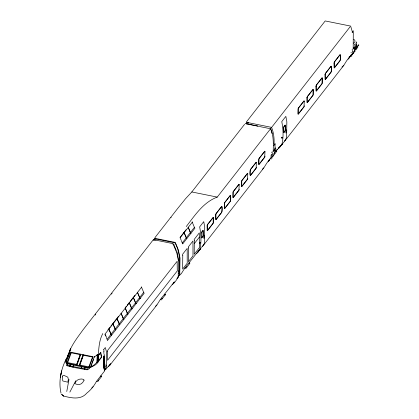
<?xml version="1.0" encoding="UTF-8"?>
<svg xmlns="http://www.w3.org/2000/svg" width="419" height="419" viewBox="0 0 419 419"><rect width="100%" height="100%" fill="white"/><g stroke="black" fill="none" stroke-linecap="round" stroke-linejoin="round"><path stroke-width="0.63" d="M103.828 367.966L103.87 356.218M103.917 368.998L103.959 356.37M104.048 368.034L104.09 356.239M104.122 357.685L104.127 355.831M104.31 365.756L104.158 354.228M104.169 368.353L106.662 365.153L106.704 352.531L105.284 347.54L103.566 349.745M199.779 243.339C199.706 241.522 200.497 242.821 199.853 243.24M199.963 243.261L199.968 242.46M273.204 151.149C273.408 143.576 273.707 135.746 270.664 128.623M274.021 144.246C274.393 138.521 273.707 132.734 271.596 127.381L246.765 122.364L246.142 123.825M274.66 151.416L274.665 150.363M274.911 148.321L274.906 149.379A5.761 2.917 0.2 0 1 273.293 151.453M275.026 148.991L275.047 143.649A5.882 2.975 0.2 0 1 273.398 145.76M281.903 137.259L281.898 138.061L281.903 137.259L282.286 137.306L282.008 138.081L282.008 137.28M282.081 137.987L282.087 137.186M353.186 48.609L353.306 30.718L352.107 32.253M354.883 49.442L354.883 48.384M354.998 49.437L355.003 48.384M356.433 43.99L356.37 46.263M67.663 356.229C61.42 367.201 58.11 380.73 61.027 393.169M69.664 351.751L69.805 352.133M97.983 354.516L97.302 354.657L96.763 362.576L93.599 365.316L90.525 367.133M100.879 352.52L98.214 355.773L98.276 357.695M104.383 368.395L104.247 370.187L104.85 369.417L104.305 369.307M104.64 370.118L105.441 368.636M106.662 365.153L106.656 367.096L106.054 367.872M178.3 271.983L178.389 270.826M178.222 275.644L178.431 259.005L176.902 251.458M66.574 358.219L65.814 360.157L65.71 361.948L66.265 362.995L66.38 365.206L67.04 365.766L73.472 367.374L87.105 369.82L88.776 369.06L89.734 367.735C93.29 366.216 100.167 363.273 98.376 358.496M355.925 47.756L355.988 47.028M354.684 48.955L354.72 48.609M97.816 362.356C98.837 352.714 98.072 342.412 102.781 333.566M97.407 362.749L97.994 354.202L96.103 355.815L94.375 356.663L90.378 367.531M70.214 364.897L70.067 365.855C69.009 367.217 70.764 365.541 70.324 364.907M89.598 367.919L87.257 368.107L87.561 367.714L85.02 367.395L84.753 367.741L84.91 367.374L81.695 366.803C81.003 367.583 81.962 366.52 81.092 366.688L73.618 365.174L73.43 366.594L72.89 367.123L73.508 365.148L70.392 364.446L70.02 364.76L70.287 364.42L68.014 363.765L67.705 364.158L66.249 363.205M81.695 366.803L81.506 368.222L80.967 368.757L81.574 366.855M84.952 367.872L84.806 368.83L84.266 369.359L84.842 367.84M66.762 391.498L68.999 379.42M270.983 156.722L271.512 154.145M60.257 377.718L61.666 370.883L60.535 376.194M275.875 151.317L275.65 151.908M66.066 362.624L69.952 351.735L69.842 350.514L70.638 348.676L67.401 356.689M92.384 362.707L93.447 359.622M67.831 355.705L68.8 352.939M66.207 362.22L66.422 359.827L69.858 351.473M275.545 151.73L275.786 151.055M355.527 49.196L355.768 48.52M91.127 366.19L92.08 363.524M354.757 49.824L354.364 50.919L353.573 51.542M66.92 363.126L70.884 352.222L93.044 356.695L89.079 367.604M67.066 362.723L67.674 362.592L71.22 352.829L70.738 352.62M77.054 364.74L76.619 364.65L78.081 360.591L80.286 354.547L80.726 354.636M76.619 364.65L78.044 360.953M76.907 365.143L80.872 354.238M79.091 365.588L83.056 354.678M79.238 365.179L79.673 365.268L83.344 355.165L82.91 355.076M79.673 365.268L83.344 355.165M89.226 367.201L88.786 367.112L92.3 357.7M78.253 360.371L80.286 354.547M68.334 356.527L69.02 354.689M67.082 365.656L68.014 363.765M178.138 276.702C176.938 279.819 174.676 282.584 172.172 284.758M179.961 273.743L178.442 276.372M199.669 249.975C201.633 242.611 201.099 234.362 199.659 226.878L203.744 221.641L204.734 227.182L204.446 242.973L203.754 244.738L201.764 247.09M199.905 249.672L200.334 249.012L197.721 252.275M203.173 245.487L203.519 245.042M281.788 144.702C283.752 137.332 283.218 129.089 281.778 121.604L285.863 116.367L286.853 121.903L286.57 137.699L284.737 141.056L280.641 145.974M282.024 144.398L282.453 143.738L279.845 146.996M285.638 139.768L284.951 140.684M356.726 47.483L355.569 49.557M246.775 123.233L247.189 122.259M69.318 351.761C72.566 343.601 78.102 336.672 83.187 329.606L153.349 239.658L172.942 243.617L176.771 252.762L178.426 260.906M69.428 351.782L70.057 350.085M69.837 392.116L75.745 380.782M98.004 380.714L98.496 380.358L98.35 380.007M101.461 376.341L101.115 376.587M161.807 298.92L162.3 298.564L161.813 298.009M165.269 294.541L164.924 294.793M162.153 298.857L165.138 295.028L165.165 294.295L164.447 294.248M186.397 267.395L186.748 267.332L186.748 266.688M189.859 263.017L189.514 263.263M186.748 267.332L189.734 263.504L189.76 262.771L189.042 262.718M269.606 159.623L269.794 159.241M275.435 151.898L275.44 151.254M273.047 156.256L275.204 153.354L274.565 152.631M349.776 56.706L349.587 57.089L353.238 52.412M355.422 49.363L355.422 48.719M353.028 53.721L355.186 50.819L354.547 50.097M355.631 49.374L355.768 48.075M67.506 356.386L67.359 356.663L67.81 356.731M95.165 315.098L95.731 314.124M111.517 294.133L112.088 293.159M153.38 240.543L155.501 236.903L177.797 208.316L185.586 198.674L191.808 191.96L244.576 124.312M154.443 239.872L155.313 238.385L175.268 242.412L178.4 250.049L180.029 258.078L179.751 273.738L178.007 276.922M154.297 240.317L155.454 238.332M155.643 240.207L156.292 239.092L175.053 242.879C179.547 250.971 180.123 260.372 179.484 269.422A10.705 8.595 38 0 1 178.646 273.885M108.364 366.552L109.652 365.515L110.516 363.65L105.845 369.385L105.3 369.275M173.456 283.715L174.325 281.856L160.294 299.58L156.936 304.896L109.652 365.515M275.587 152.092L276.346 151.034M276.807 151.186L275.838 152.464M357.836 47.211L355.82 49.929M62.578 395.316L63.395 396.013C71.24 397.998 80.804 400.276 86.864 393.059C90.965 389.953 94.055 385.847 96.49 381.374L104.855 370.653L104.31 370.543M202.613 246.335L263.829 167.862L266.735 163.195L270.721 158.015L270.286 157.926M284.737 141.056L343.81 65.327L346.717 60.661L350.703 55.481M350.027 56.994L350.593 56.256M246.461 121.898L325.202 20.95L350.645 26.088L352.609 32.74M246.885 124.38L247.247 123.914L248.226 124.239L247.98 122.977L248.347 122.51M73.508 365.148L73.257 365.473L73.618 365.174M186.24 226.569C194.919 215.324 203.32 202.283 217.252 197.098L270.019 129.45M107.908 329.9L108.793 328.763M109.191 328.25L109.993 327.223M110.794 326.197L112.795 323.636L115.063 329.067L111.061 334.194L111.574 335.064M115.665 329.821L112.879 323.526L116.482 318.906M118.572 316.23L116.88 318.393L119.153 323.824L115.152 328.957M125.543 307.289L126.344 306.263M127.146 305.236L129.146 302.67L131.419 308.101L127.418 313.234L127.926 314.098M130.031 301.533L134.923 295.264M180.353 237.023L186.041 229.732M129.366 302.712L132.016 308.855M271.69 127.224L270.339 128.706L259.282 126.475M271.9 127.036L350.001 26.916M107.374 338.924L110.977 334.304L108.704 328.873M119.75 324.578L119.237 323.714L123.244 318.581L120.971 313.15M123.841 319.341L123.327 318.471L127.329 313.344L125.145 307.803M131.503 307.991L135.505 302.864L133.237 297.427M136.107 303.618L135.594 302.748L139.595 297.621L137.322 292.19M140.192 298.375L139.679 297.511L143.68 292.378L141.413 286.947L141.737 287.015L105.033 334.074L106.436 337.08M182.846 243.858L182.223 242.968L186.225 237.84L183.957 232.404M186.827 238.594L186.314 237.725L190.315 232.597L188.131 227.056M190.912 233.352L190.399 232.487L194.406 227.355L192.132 221.923L192.462 221.991L180.28 237.604L179.955 237.536L181.359 240.548M107.594 340.328L144.194 293.242L143.68 292.378M182.736 243.832L194.914 228.219L194.406 227.355M98.093 355.888L100.172 353.222M98.591 360.623L101.372 357.056L100.518 352.777M98.758 360.984L101.712 357.203L100.77 352.494M194.311 243.612L199.444 237.034M104.153 366.934L104.986 365.719L104.876 363.991M271.601 152.553L271.926 152.139M105.164 368.364L104.572 369.123L104.902 369.191L105.787 368.05M268.836 160.697L269.27 160.137M269.972 159.157L273.251 154.951M348.818 58.162L349.252 57.602M351.421 54.879L351.976 54.166M198.92 250.735L201.324 247.66M271.57 157.717L272.497 156.528M352.479 53.993L351.551 55.182L350.268 55.229M199.564 250.148L200.12 249.415M272.078 157.251L273.45 155.491M281.683 144.874L282.238 144.136M352.06 54.711L353.432 52.951M98.35 380.651L101.335 376.828L101.361 376.094L100.644 376.042M98.135 381.253L97.805 381.678L96.852 381.484M161.938 299.459L161.608 299.878L160.655 299.69M271.433 159.037L271.989 158.319M351.415 56.497L351.97 55.785M349.467 57.717L348.069 59.241M269.485 160.252L268.087 161.776M97.444 362.435L96.763 362.576M341.983 67.061L343.81 65.327M262.456 169.161L263.829 167.862M179.479 275.388L181.307 273.649L184.669 268.333L198.695 250.609L197.831 252.468L196.542 253.511M155.564 306.195L156.936 304.896M91.761 387.994L93.128 386.69M97.302 354.657L96.758 355.155M176.902 278.693L178.457 277.305M355.71 48.683L355.961 47.488M278.373 148.609L279.656 147.567L280.526 145.702L276.43 150.693L274.717 150.348M184.763 268.139L185.565 267.568M351.441 52.454L350.939 52.663M271.46 154.988L270.957 155.203M355.453 47.452L356.092 47.227M353.175 51.851L352.416 52.118L352.279 50.343M270.339 128.706L271.261 130.487L272.062 133.635M94.228 357.067L94.846 356.836L94.5 356.679M354.704 44.184L355.762 43.953A1.755 0.89 0.2 0 0 356.302 43.586M354.542 51.28L354.998 51.197M274.56 153.815L275.016 153.736M189.734 263.504L189.037 263.362M164.793 295.091L165.138 295.028M354.872 44.131L354.924 46.169A1.755 0.89 0.2 0 0 356.401 45.163M87.54 369.149L84.806 368.83M70.361 349.247L70.816 349.31M81.396 368.201L73.43 366.594M81.506 368.222L84.696 368.809M349.137 56.837L349.577 56.926M245.22 123.485L257.942 126.056M248.844 124.364L258.67 126.349M278.441 147.467L278.881 147.556M276.907 149.436L277.341 149.525M272.12 151.888L272.56 151.971M269.155 159.372L269.595 159.461M191.808 191.96L217.252 197.098M170.873 217.629L171.203 217.697M190.315 232.597L190.828 233.462M186.225 237.84L186.738 238.704M172.707 244.031L173.953 244.282M185.25 268.16L186.204 268.354M139.595 297.621L140.108 298.485M135.505 302.864L136.018 303.728M131.419 308.101L131.933 308.965M127.329 313.344L127.842 314.208M123.244 318.581L123.752 319.451M119.153 323.824L119.666 324.688M115.063 329.067L115.576 329.931M110.977 334.304L111.491 335.174M92.898 357.098L83.391 355.286M71.22 352.829L80.333 354.668M67.674 362.592L76.787 364.43M79.846 365.049L88.959 366.892M66.265 362.995L89.734 367.735M70.177 365.876L73.32 366.573M70.067 365.855L67.511 365.106M189.388 262.655L189.734 262.86M164.798 294.18L165.144 294.384M100.989 375.979L101.335 376.183M356.281 46.472L356.6 46.326A1.241 0.393 -78.6 0 0 356.779 45.048L356.616 44.294M285.454 140.014L285.198 140.344M188.367 227.554L190.399 232.487M184.041 232.294L186.314 237.725M137.642 292.577L139.679 297.511M133.556 297.82L135.594 302.748M125.381 308.3L127.418 313.234M121.29 313.543L123.327 318.471M117.205 318.786L119.237 323.714M109.024 329.266L111.061 334.194M104.939 334.509L105.64 336.012M173.765 244.371L176.326 250.656M274.581 151.903L274.382 153.454L272.434 154.653L272.292 152.877M181.574 241.15L182.223 242.968M107.489 340.301L106.321 337.62M98.245 358.339L98.507 360.052M103.781 349.786L104.017 351.426M356.6 42.167L356.517 41.916L356.045 42.707A1.755 0.89 0.2 0 1 356.407 43.126M275.995 150.604L275.692 148.137A1.54 0.482 -78.6 0 0 275.487 147.802M304.194 101.419L304.026 101.021L298.265 108.406L298.155 114.041L304.005 106.683L304.262 101.325A0.938 0.293 -78.6 0 0 303.916 100.953L298.37 108.065A0.938 0.293 -78.6 0 0 298.024 109.317L298.009 113.769A0.938 0.293 -78.6 0 0 298.349 114.136L303.895 107.028A0.938 0.293 -78.6 0 0 304.246 105.777M264.913 151.778L264.745 151.379L258.984 158.764L258.874 164.4L264.724 157.041L264.976 151.683A0.938 0.293 -78.6 0 0 264.635 151.311L259.089 158.424A0.938 0.293 -78.6 0 0 258.743 159.676L258.727 164.128A0.938 0.293 -78.6 0 0 259.068 164.494L264.614 157.387A0.938 0.293 -78.6 0 0 264.965 156.135M256.318 162.797L256.145 162.399L250.499 169.59C249.928 171.146 249.635 174.671 250.478 175.357L256.124 168.066L256.381 162.703A0.938 0.293 -78.6 0 0 256.04 162.331L250.494 169.444A0.938 0.293 -78.6 0 0 250.148 170.695L250.133 175.147A0.938 0.293 -78.6 0 0 250.473 175.514L256.019 168.407A0.938 0.293 -78.6 0 0 256.365 167.155M247.723 173.822L247.55 173.424L241.789 180.804L241.679 186.445L247.529 179.086L247.786 173.723A0.938 0.293 -78.6 0 0 247.446 173.356L241.899 180.463A0.938 0.293 -78.6 0 0 241.548 181.715L241.533 186.167A0.938 0.293 -78.6 0 0 241.878 186.539L247.425 179.426A0.938 0.293 -78.6 0 0 247.77 178.175M239.123 184.842L238.956 184.444L233.194 191.829L233.084 197.464L238.935 190.106L239.191 184.742A0.938 0.293 -78.6 0 0 238.846 184.376L233.299 191.483A0.938 0.293 -78.6 0 0 232.954 192.735L232.938 197.187A0.938 0.293 -78.6 0 0 233.278 197.559L238.825 190.446A0.938 0.293 -78.6 0 0 239.176 189.194M201.565 237.395L201.733 237.793L203.131 235.651L203 230.534L201.665 232.388L201.497 237.494A0.938 0.293 -78.6 0 0 201.843 237.861L202.875 236.536A0.938 0.293 -78.6 0 0 203.22 235.289L203.236 230.838A0.938 0.293 -78.6 0 0 202.896 230.466L201.864 231.791A0.938 0.293 -78.6 0 0 201.513 233.043M103.797 351.384L103.912 353.62M354.888 46.844A5.761 2.917 0.2 0 1 352.091 49.39M353.746 39.302A5.882 2.975 0.2 0 1 353.379 43.225M354.495 46.907A5.761 2.917 0.2 0 1 353.275 47.86M354.715 47.572A1.247 0.393 -78.6 0 1 354.867 47.153M355.972 46.284A1.409 0.712 0.2 0 1 355.673 46.514M356.071 45.482A1.409 0.712 0.2 0 1 355.972 45.755M274.513 149.442A5.761 2.917 0.2 0 1 273.293 150.395M62.258 376.854L62.798 380.96L67.831 382.222L68.36 379.247L67.794 377.142L63.767 375.293L62.887 375.497L62.258 376.854M107.61 351.693L107.583 360.272L177.279 270.92L177.148 261.273L107.447 350.624L107.61 351.693M182.768 255.339L182.642 269.082L187.214 263.216L187.183 248.409L182.605 254.27L182.768 255.339M188.545 247.933L188.419 261.676L192.991 255.81L192.96 241.004L188.382 246.864L188.545 247.933M194.322 240.527L194.196 254.265L199.329 247.687L199.292 232.88L194.159 239.459L194.322 240.527M203.912 235.892C203.189 242.868 205.87 232.315 203.912 235.892M207.164 225.799L207.148 230.251A0.938 0.293 -78.6 0 0 207.489 230.618L213.035 223.505A0.938 0.293 -78.6 0 0 213.386 222.259L213.402 217.801A0.938 0.293 -78.6 0 0 213.056 217.435L207.51 224.547A0.938 0.293 -78.6 0 0 207.164 225.799M207.227 225.731L207.384 230.55L213.145 223.165L213.255 217.529L207.515 224.689L207.227 225.731M215.759 214.774L215.743 219.231A0.938 0.293 -78.6 0 0 216.089 219.598L221.635 212.485A0.938 0.293 -78.6 0 0 221.981 211.234L221.997 206.782A0.938 0.293 -78.6 0 0 221.656 206.415L216.11 213.528A0.938 0.293 -78.6 0 0 215.759 214.774M215.827 214.711L215.979 219.53L221.63 212.344C222.201 210.783 222.494 207.258 221.646 206.572L216.115 213.669L215.827 214.711M224.359 203.754L224.343 208.206A0.938 0.293 -78.6 0 0 224.684 208.578L230.23 201.466A0.938 0.293 -78.6 0 0 230.576 200.214L230.591 195.762A0.938 0.293 -78.6 0 0 230.251 195.395L224.704 202.508A0.938 0.293 -78.6 0 0 224.359 203.754M224.422 203.686L224.579 208.51L230.225 201.324C230.796 199.763 231.089 196.239 230.246 195.553L224.71 202.649L224.422 203.686M283.637 127.764L283.621 132.215A0.938 0.293 -78.6 0 0 283.962 132.587L284.993 131.262A0.938 0.293 -78.6 0 0 285.339 130.01L285.355 125.559A0.938 0.293 -78.6 0 0 285.014 125.192L283.982 126.512A0.938 0.293 -78.6 0 0 283.637 127.764M283.7 127.695L283.857 132.519L285.25 130.372L285.208 125.286L283.988 126.658L283.7 127.695M286.03 130.618C285.276 137.542 288.026 127.135 286.03 130.618M307.027 97.774L307.012 102.226A0.938 0.293 -78.6 0 0 307.352 102.592L312.904 95.485A0.938 0.293 -78.6 0 0 313.25 94.233L313.265 89.781A0.938 0.293 -78.6 0 0 312.925 89.409L307.378 96.522A0.938 0.293 -78.6 0 0 307.027 97.774M307.096 97.706L307.247 102.524L313.009 95.139L313.119 89.504L307.384 96.669L307.096 97.706M316.057 86.199L316.041 90.651A0.938 0.293 -78.6 0 0 316.387 91.017L321.933 83.905A0.938 0.293 -78.6 0 0 322.279 82.658L322.295 78.201A0.938 0.293 -78.6 0 0 321.954 77.834L316.408 84.947A0.938 0.293 -78.6 0 0 316.057 86.199M316.125 86.131L316.277 90.949L322.038 83.564L322.148 77.929L316.413 85.088L316.125 86.131M325.092 74.619L325.076 79.071A0.938 0.293 -78.6 0 0 325.416 79.442L330.963 72.33A0.938 0.293 -78.6 0 0 331.309 71.078L331.324 66.626A0.938 0.293 -78.6 0 0 330.984 66.26L325.437 73.367A0.938 0.293 -78.6 0 0 325.092 74.619M325.154 74.551L325.312 79.374L330.958 72.188C331.529 70.628 331.822 67.103 330.979 66.417L325.443 73.514L325.154 74.551M334.121 63.044L334.105 67.496A0.938 0.293 -78.6 0 0 334.446 67.862L339.992 60.755A0.938 0.293 -78.6 0 0 340.338 59.503L340.354 55.051A0.938 0.293 -78.6 0 0 340.013 54.68L334.467 61.792A0.938 0.293 -78.6 0 0 334.121 63.044M334.184 62.976L334.341 67.794L339.987 60.608C340.558 59.048 340.851 55.528 340.008 54.842L334.472 61.939L334.184 62.976M84.036 380.295C82.224 384.265 79.107 385.789 74.886 383.647C76.007 379.708 80.066 378.153 83.758 379.41L84.036 380.295M358.423 44.933L356.888 46.902L357.328 46.991L358.863 45.022L358.423 44.933M63.395 396.013L61.713 394.3L63.395 396.013"/></g></svg>
